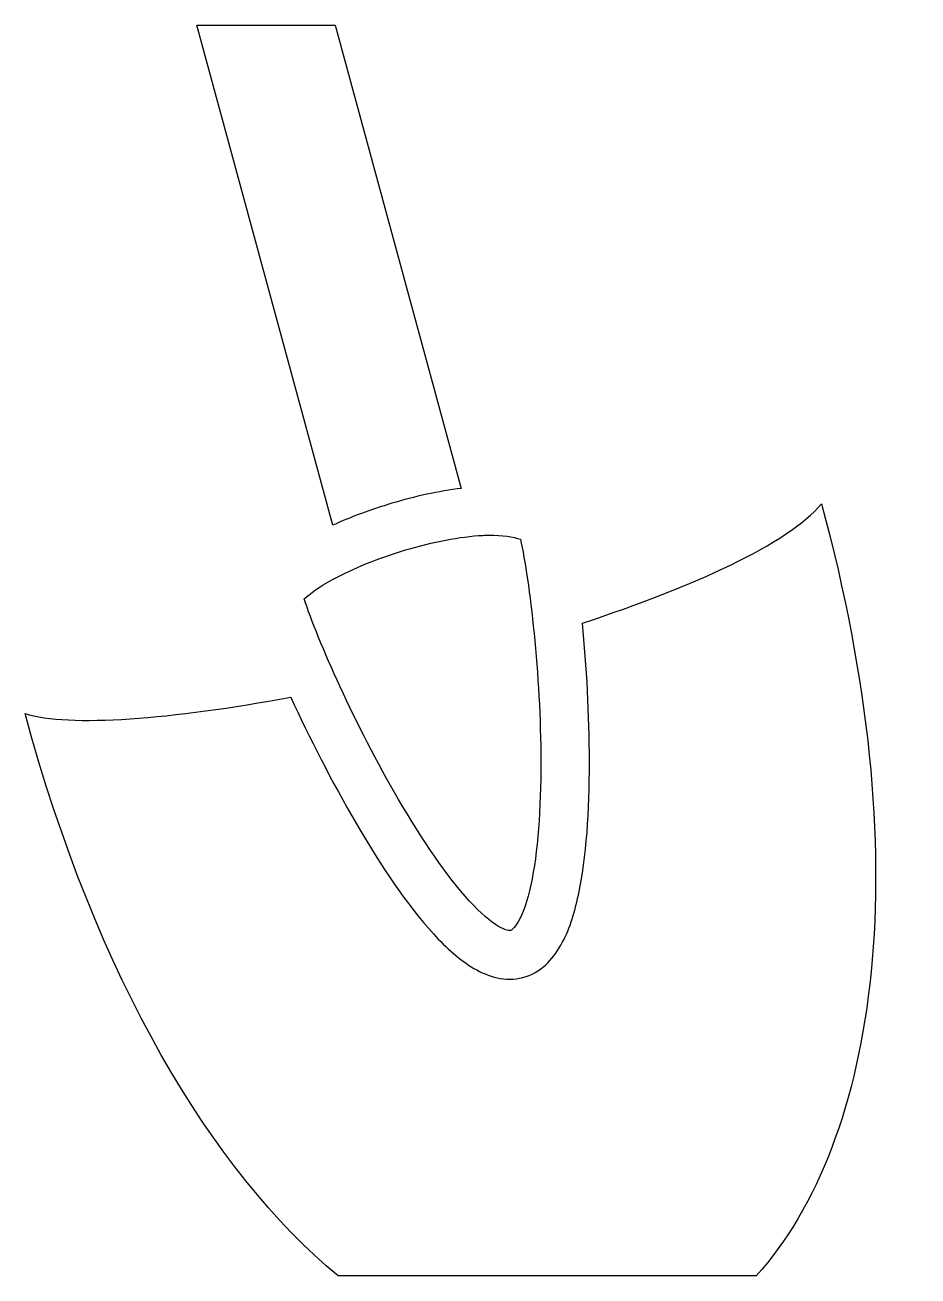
# Model space of a CAD drawing. Header units: centimetres. Extents: x -6.2 to 8.2, y -10.1 to 10.1.
import ezdxf

# ---------------------------------------------------------------- set-up
doc = ezdxf.new("R2010")
doc.units = ezdxf.units.CM
doc.header["$MEASUREMENT"] = 0
doc.layers.add('Layer 1', color=7, linetype='Continuous')

msp = doc.modelspace()

# ---------------------------------------------------------------- linework, layer by layer
at = {"layer": 'Layer 1'}
for points, knots in [([(-3.46435, 10.13874), (-3.46435, 10.13874), (-3.46435, 10.13747), (-3.46435, 10.13747), (-3.46435, 10.13747), (-3.46435, 10.13747), (-1.26234, 2.0346), (-1.26234, 2.0346), (-1.26234, 2.0346), (-0.96569, 2.16785), (-0.64028, 2.28887), (-0.30572, 2.38906), (-0.30572, 2.38906), (0.06932, 2.50135), (0.45356, 2.58653), (0.82101, 2.63026), (0.82101, 2.63026), (0.82101, 2.63026), (-1.22287, 10.13866), (-1.22287, 10.13866), (-1.22287, 10.13866), (-1.22287, 10.13866), (-3.46435, 10.13874), (-3.46435, 10.13874)], [0, 0, 0, 0, 0.14285714, 0.14285714, 0.14285714, 0.14285714, 0.28571429, 0.28571429, 0.28571429, 0.28571429, 0.42857143, 0.42857143, 0.42857143, 0.42857143, 0.57142857, 0.57142857, 0.57142857, 0.57142857, 0.71428571, 0.71428571, 0.71428571, 0.71428571, 1, 1, 1, 1]), ([(6.65723, 2.38118), (6.10715, 1.73137), (4.5969, 1.04252), (2.78309, 0.44799), (2.78309, 0.44799), (2.85225, -0.24432), (2.89724, -1.03105), (2.89779, -1.80142), (2.89779, -1.80142), (2.89821, -2.58819), (2.85119, -3.34451), (2.71858, -3.95852), (2.71858, -3.95852), (2.65221, -4.2655), (2.56635, -4.53833), (2.43395, -4.77152), (2.43395, -4.77152), (2.30142, -5.00471), (2.10441, -5.21808), (1.81982, -5.29339), (1.81982, -5.29339), (1.53519, -5.3687), (1.25831, -5.28179), (1.02656, -5.1458), (1.02656, -5.1458), (0.79476, -5.00989), (0.58169, -4.81731), (0.36899, -4.58454), (0.36899, -4.58454), (-0.05636, -4.11879), (-0.47964, -3.48573), (-0.87762, -2.80421), (-0.87762, -2.80421), (-1.27725, -2.11982), (-1.64655, -1.39706), (-1.94101, -0.75114), (-1.94101, -0.75114), (-3.861, -1.10662), (-5.53343, -1.24408), (-6.24746, -1.01735), (-6.24746, -1.01735), (-5.08405, -5.30372), (-3.22688, -8.42786), (-1.17415, -10.1296), (-1.17415, -10.1296), (-1.17415, -10.1296), (5.5978, -10.12959), (5.5978, -10.12959), (5.5978, -10.12959), (7.59011, -7.9121), (8.22077, -3.37955), (6.65727, 2.38122), (6.65727, 2.38122), (6.65727, 2.38122), (6.65723, 2.38118), (6.65723, 2.38118)], [0, 0, 0, 0, 0.06666667, 0.06666667, 0.06666667, 0.06666667, 0.13333333, 0.13333333, 0.13333333, 0.13333333, 0.2, 0.2, 0.2, 0.2, 0.26666667, 0.26666667, 0.26666667, 0.26666667, 0.33333333, 0.33333333, 0.33333333, 0.33333333, 0.4, 0.4, 0.4, 0.4, 0.46666667, 0.46666667, 0.46666667, 0.46666667, 0.53333333, 0.53333333, 0.53333333, 0.53333333, 0.6, 0.6, 0.6, 0.6, 0.66666667, 0.66666667, 0.66666667, 0.66666667, 0.73333333, 0.73333333, 0.73333333, 0.73333333, 0.8, 0.8, 0.8, 0.8, 0.86666667, 0.86666667, 0.86666667, 0.86666667, 1, 1, 1, 1]), ([(1.26635, 1.87247), (1.23493, 1.87217), (1.20204, 1.87154), (1.16894, 1.86986), (1.16894, 1.86986), (0.80233, 1.85131), (0.35425, 1.7641), (-0.08033, 1.63397), (-0.08033, 1.63397), (-0.515, 1.50384), (-0.9382, 1.33108), (-1.26369, 1.15692), (-1.26369, 1.15692), (-1.48524, 1.03843), (-1.62916, 0.92407), (-1.72353, 0.8394), (-1.72353, 0.8394), (-1.50371, 0.16952), (-0.89552, -1.21005), (-0.19621, -2.40753), (-0.19621, -2.40753), (0.18516, -3.0608), (0.59233, -3.65882), (0.95152, -4.05208), (0.95152, -4.05208), (1.13107, -4.24875), (1.29957, -4.39259), (1.42456, -4.46587), (1.42456, -4.46587), (1.54959, -4.53924), (1.60618, -4.53503), (1.61832, -4.53178), (1.61832, -4.53178), (1.63046, -4.52853), (1.6782, -4.50564), (1.74879, -4.38149), (1.74879, -4.38149), (1.81921, -4.25735), (1.89317, -4.05102), (1.94909, -3.7924), (1.94909, -3.7924), (2.06075, -3.27534), (2.1103, -2.55519), (2.10975, -1.80136), (2.10975, -1.80136), (2.10891, -0.39303), (1.92969, 1.13825), (1.77907, 1.8067), (1.77907, 1.8067), (1.66395, 1.84444), (1.48672, 1.87459), (1.26643, 1.87257), (1.26643, 1.87257), (1.26643, 1.87257), (1.26635, 1.87247), (1.26635, 1.87247)], [0, 0, 0, 0, 0.06666667, 0.06666667, 0.06666667, 0.06666667, 0.13333333, 0.13333333, 0.13333333, 0.13333333, 0.2, 0.2, 0.2, 0.2, 0.26666667, 0.26666667, 0.26666667, 0.26666667, 0.33333333, 0.33333333, 0.33333333, 0.33333333, 0.4, 0.4, 0.4, 0.4, 0.46666667, 0.46666667, 0.46666667, 0.46666667, 0.53333333, 0.53333333, 0.53333333, 0.53333333, 0.6, 0.6, 0.6, 0.6, 0.66666667, 0.66666667, 0.66666667, 0.66666667, 0.73333333, 0.73333333, 0.73333333, 0.73333333, 0.8, 0.8, 0.8, 0.8, 0.86666667, 0.86666667, 0.86666667, 0.86666667, 1, 1, 1, 1])]:
    msp.add_open_spline(points, degree=3, knots=knots, dxfattribs=at)

doc.saveas('drawing.dxf')
